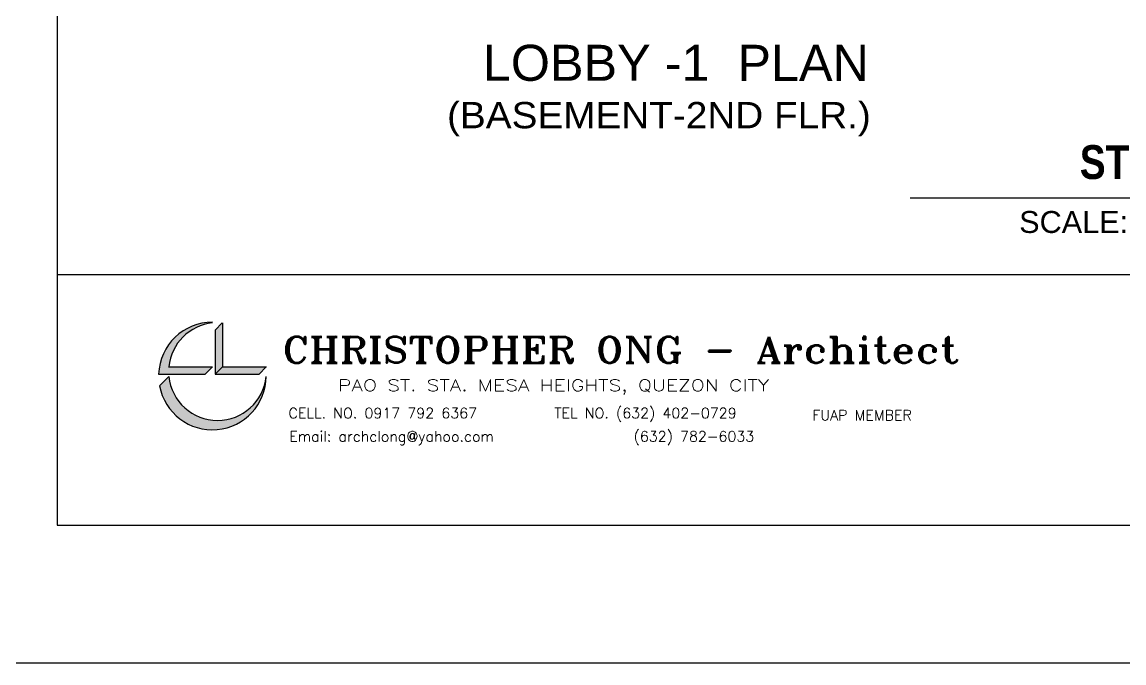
# Model space of a CAD drawing. Header units: millimetres. Extents: x 2148 to 2681, y 758 to 986.
# Drawn here: x 2479.89 to 2497.47, y 833.84 to 844.07 of the extents above; entities that cross this region are included whole.
import ezdxf
from ezdxf.enums import TextEntityAlignment as Align

# ---------------------------------------------------------------- set-up
doc = ezdxf.new("R2010")
doc.units = ezdxf.units.MM
for name, color, linetype in [('DIM', 20, 'Continuous'), ('TEXT', 6, 'Continuous'), ('TXT1', 2, 'Continuous'), ('wall', 4, 'Continuous')]:
    doc.layers.add(name, color=color, linetype=linetype)
doc.styles.add('ARIAL', font='arial.ttf')
doc.styles.add('MMTX$0$ESMX$0$X-OPTA1D', font='x-opta1d')
doc.styles.add('ROMANT', font='romant__.ttf')
doc.styles.add('SWISS', font='swissl.ttf')

# ---------------------------------------------------------------- blocks, each defined once
blk = doc.blocks.new('A$C1DB67A09')
at = {"layer": 'TXT1'}
h = blk.add_hatch(color=256, dxfattribs=at)
h.paths.add_polyline_path([(11.97, -78.055), (11.97, -78.044, 0.40452), (11.109, -78.87), (11.852, -78.87), (11.97, -78.753), (11.272, -78.753, -0.356433)])
h.paths.add_polyline_path([(12.126, -78.055, 0.001156), (12.123, -78.055), (12.009, -78.169), (12.009, -78.87), (12.126, -78.753)])
h.paths.add_polyline_path([(12.824, -78.756, 0.001156), (12.824, -78.753), (12.126, -78.753), (12.009, -78.87), (12.71, -78.87)])
h.paths.add_polyline_path([(11.272, -78.909), (11.123, -79.059, 0.908127), (12.824, -78.909), (12.824, -78.909, -0.904132)])
at = {"layer": 'Defpoints', "ltscale": 0.5, "elevation": 0}
blk.add_lwpolyline([(7.292, -83.48), (108.892, -83.48), (108.892, -7.28), (7.292, -7.28)], close=True, dxfattribs=at)
at = {"layer": 'TXT1'}
for p, q in [((12.123, -78.055, 0), (12.009, -78.169, 0)), ((12.126, -78.052, 0), (12.126, -78.753, 0)), ((12.009, -78.169, 0), (12.009, -78.87, 0)), ((11.268, -78.753, 0), (11.97, -78.753, 0)), ((11.97, -78.753, 0), (11.852, -78.87, 0)), ((12.126, -78.753, 0), (12.009, -78.87, 0)), ((12.126, -78.753, 0), (12.827, -78.753, 0)), ((12.824, -78.756, 0), (12.71, -78.87, 0)), ((11.109, -78.87, 0), (11.852, -78.87, 0)), ((11.272, -78.909, 0), (11.123, -79.059, 0)), ((12.009, -78.87, 0), (12.71, -78.87, 0))]:
    blk.add_line(p, q, dxfattribs=at)
for centre, radius, start, end in [((11.966, -78.902, 0), 0.858, 89.7845, 177.8817), ((12.048, -78.831, 0), 0.78, 95.7645, 174.2355), ((11.966, -78.902, 0), 0.858, 190.5293, 359.503), ((12.048, -78.831, 0), 0.78, 185.7645, 354.2355)]:
    blk.add_arc(centre, radius, start, end, dxfattribs=at)
at = {"layer": 'wall', "color": 16, "linetype": 'ByBlock', "ltscale": 1.5}
blk.add_line((9.492, -77.28, 0), (106.692, -77.28, 0), dxfattribs=at)
at = {"layer": 'wall', "color": 16, "linetype": 'ByBlock', "ltscale": 1.5, "elevation": 0}
blk.add_lwpolyline([(9.492, -81.28), (106.692, -81.28), (106.692, -9.48), (9.492, -9.48)], close=True, dxfattribs=at)
at = {"color": 4, "style": 'ROMANT', "width": 1.003484}
blk.add_text('CHRISTOPHER ONG - Architect', height=0.41514, dxfattribs=at).set_placement((13.081, -78.691, 0), (23.873, -78.691, 0), align=Align.FIT)
at = {"color": 3, "style": 'ROMANT'}
for s, height, width, p in [(' PAO ST. STA. MESA HEIGHTS, QUEZON CITY', 0.18266, 1.3, (13.809, -79.141, 0)), ('CELL. NO. 0917 792 6367   ', 0.16606, 1.001604, (13.181, -79.576, 0)), ('TEL NO. (632) 402-0729', 0.16606, 1.001604, (17.422, -79.576, 0)), ('FUAP MEMBER', 0.16606, 1.001604, (21.537, -79.61, 0)), ('Email: archclong@yahoo.com', 0.16606, 1.001604, (13.193, -79.948, 0)), ('(632) 782-6033', 0.16606, 1.001604, (18.687, -79.948, 0))]:
    blk.add_text(s, height=height, dxfattribs=dict(at, width=width)).set_placement(p)

msp = doc.modelspace()

# ---------------------------------------------------------------- linework, layer by layer
msp.add_line((2494.0597659, 841.2621177, 0.0000001), (2503.9605328, 841.2536845, 0.0000001))
at = {"layer": 'Defpoints', "ltscale": 0.5, "elevation": 0}
msp.add_lwpolyline([(2478.2500187, 833.8388045), (2579.8500187, 833.8388045), (2579.8500187, 910.0388045), (2478.2500187, 910.0388045)], close=True, dxfattribs=at)

# ---------------------------------------------------------------- block references
at = {"layer": 'DIM', "color": 8}
msp.add_blockref('A$C1DB67A09', (2470.958248, 917.3189005), dxfattribs=at)

# ---------------------------------------------------------------- texts
at = {"color": 2, "style": 'MMTX$0$ESMX$0$X-OPTA1D', "text_generation_flag": 6, "width": 1.1}
msp.add_text('(BASEMENT-2ND FLR.)', height=0.42, rotation=180, dxfattribs=at).set_placement((2486.6682826, 842.369992, 0))
at = {"color": 0, "insert": (2495.7969107, 841.0499758, 0.0000001), "char_height": 0.35, "width": 13.819951682, "attachment_point": 1, "style": 'ARIAL'}
msp.add_mtext('{\\fArial|b0|i0|c204|p34;SCALE:        }        {\\fArial|b0|i0|c204|p34;1:}1{\\fArial|b0|i0|c204|p34;00}   {\\fArial|b0|i0|c204|p34;MTS.}', dxfattribs=at)
at = {"layer": 'TEXT', "style": 'SWISS'}
msp.add_text('LOBBY -1  PLAN', height=0.574945592, rotation=359.98971085, dxfattribs=at).set_placement((2487.2395652, 843.1277749))
at = {"layer": 'TEXT', "insert": (2499.1523892, 841.8263465, 0.0000001), "char_height": 0.54, "width": 27.596939197, "attachment_point": 5, "rotation": 359.98971085, "style": 'SWISS'}
msp.add_mtext('{\\fTechnicBold|b1|i0|c2|p2;STAIR 1 DETAIL}', dxfattribs=at)

doc.saveas('drawing.dxf')
